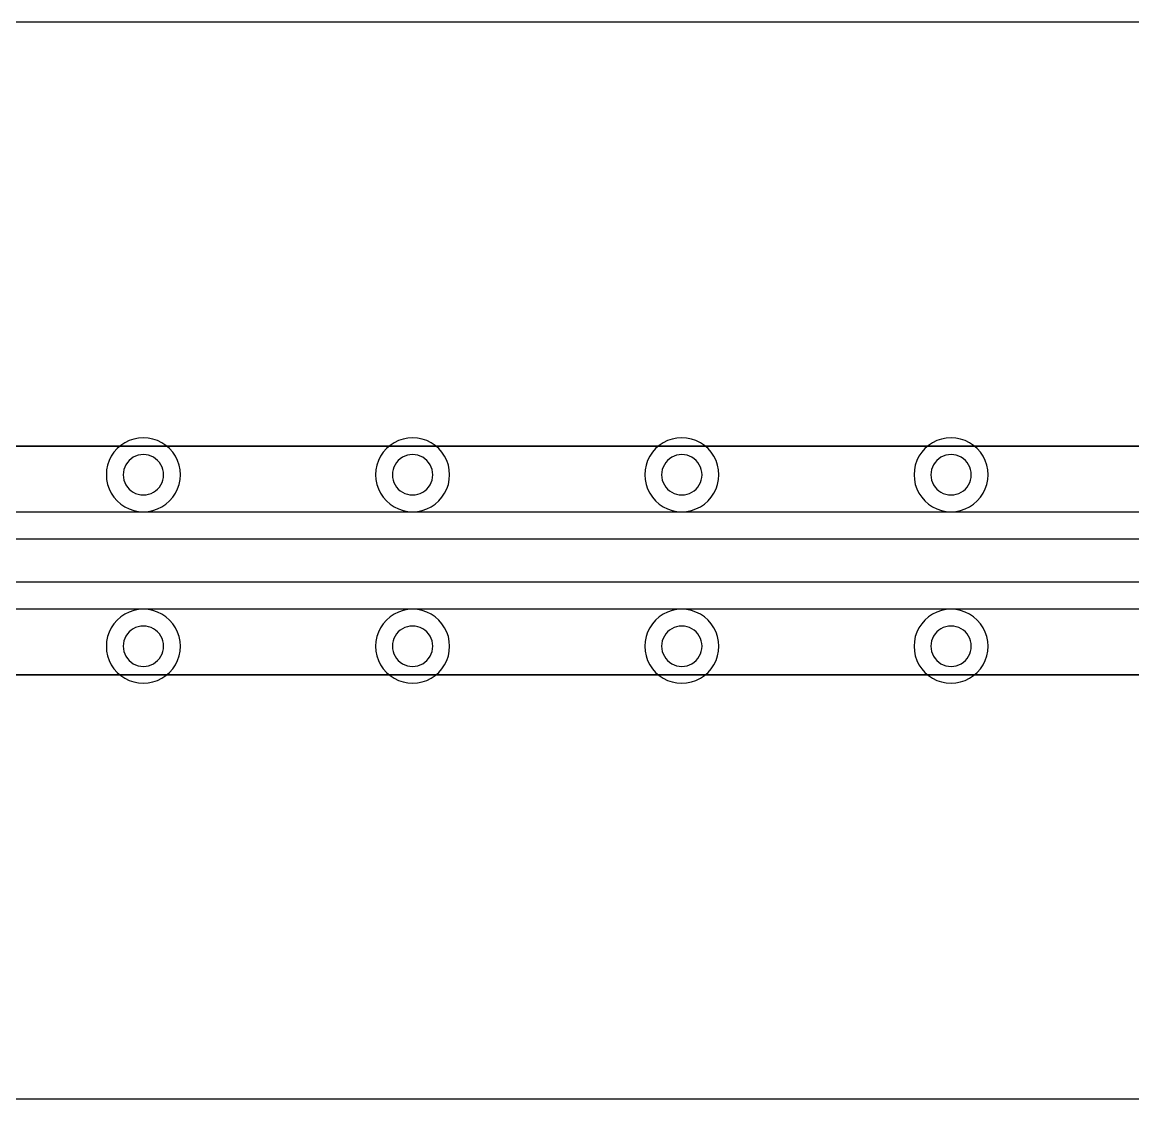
# Model space of a CAD drawing. Header units: millimetres. Extents: x -1.5 to 31.5, y -4 to 4.
# Drawn here: x 15 to 23.25, y -4 to 4 of the extents above; entities that cross this region are included whole.
import ezdxf

# ---------------------------------------------------------------- set-up
doc = ezdxf.new("R2010")
doc.units = ezdxf.units.MM

msp = doc.modelspace()

# ---------------------------------------------------------------- linework, layer by layer
at = {"layer": 'cond'}
for p, q in [((30, 4), (6.9, 4)), ((15.864105, 0.909597), (15.828825, 0.90258)), ((15.9, 0.91195), (15.864105, 0.909597)), ((15.935895, 0.909597), (15.9, 0.91195)), ((15.971175, 0.90258), (15.935895, 0.909597)), ((17.864105, 0.909597), (17.828825, 0.90258)), ((17.9, 0.91195), (17.864105, 0.909597)), ((17.935895, 0.909597), (17.9, 0.91195)), ((17.971175, 0.90258), (17.935895, 0.909597)), ((19.864105, 0.909597), (19.828825, 0.90258)), ((19.9, 0.91195), (19.864105, 0.909597)), ((19.935895, 0.909597), (19.9, 0.91195)), ((19.971175, 0.90258), (19.935895, 0.909597)), ((21.864105, 0.909597), (21.828825, 0.90258)), ((21.9, 0.91195), (21.864105, 0.909597)), ((21.935895, 0.909597), (21.9, 0.91195)), ((21.971175, 0.90258), (21.935895, 0.909597)), ((15.705546, 0.831404), (15.681828, 0.804359)), ((15.732591, 0.855122), (15.705546, 0.831404)), ((15.7625, 0.875107), (15.732591, 0.855122)), ((15.794762, 0.891017), (15.7625, 0.875107)), ((15.828825, 0.90258), (15.794762, 0.891017)), ((16.005238, 0.891017), (15.971175, 0.90258)), ((16.0375, 0.875107), (16.005238, 0.891017)), ((16.067409, 0.855122), (16.0375, 0.875107)), ((16.094454, 0.831404), (16.067409, 0.855122)), ((16.118172, 0.804359), (16.094454, 0.831404)), ((17.705546, 0.831404), (17.681828, 0.804359)), ((17.732591, 0.855122), (17.705546, 0.831404)), ((17.7625, 0.875107), (17.732591, 0.855122)), ((17.794762, 0.891017), (17.7625, 0.875107)), ((17.828825, 0.90258), (17.794762, 0.891017)), ((18.005238, 0.891017), (17.971175, 0.90258)), ((18.0375, 0.875107), (18.005238, 0.891017)), ((18.067409, 0.855122), (18.0375, 0.875107)), ((18.094454, 0.831404), (18.067409, 0.855122)), ((18.118172, 0.804359), (18.094454, 0.831404)), ((19.705546, 0.831404), (19.681828, 0.804359)), ((19.732591, 0.855122), (19.705546, 0.831404)), ((19.7625, 0.875107), (19.732591, 0.855122)), ((19.794762, 0.891017), (19.7625, 0.875107)), ((19.828825, 0.90258), (19.794762, 0.891017)), ((20.005238, 0.891017), (19.971175, 0.90258)), ((20.0375, 0.875107), (20.005238, 0.891017)), ((20.067409, 0.855122), (20.0375, 0.875107)), ((20.094454, 0.831404), (20.067409, 0.855122)), ((20.118172, 0.804359), (20.094454, 0.831404)), ((21.705546, 0.831404), (21.681828, 0.804359)), ((21.732591, 0.855122), (21.705546, 0.831404)), ((21.7625, 0.875107), (21.732591, 0.855122)), ((21.794762, 0.891017), (21.7625, 0.875107)), ((21.828825, 0.90258), (21.794762, 0.891017)), ((22.005238, 0.891017), (21.971175, 0.90258)), ((22.0375, 0.875107), (22.005238, 0.891017)), ((22.067409, 0.855122), (22.0375, 0.875107)), ((22.094454, 0.831404), (22.067409, 0.855122)), ((22.118172, 0.804359), (22.094454, 0.831404)), ((15.661843, 0.77445), (15.645933, 0.742188)), ((15.681828, 0.804359), (15.661843, 0.77445)), ((16.138157, 0.77445), (16.118172, 0.804359)), ((16.154067, 0.742188), (16.138157, 0.77445)), ((17.661843, 0.77445), (17.645933, 0.742188)), ((17.681828, 0.804359), (17.661843, 0.77445)), ((18.138157, 0.77445), (18.118172, 0.804359)), ((18.154067, 0.742188), (18.138157, 0.77445)), ((19.661843, 0.77445), (19.645933, 0.742188)), ((19.681828, 0.804359), (19.661843, 0.77445)), ((20.138157, 0.77445), (20.118172, 0.804359)), ((20.154067, 0.742188), (20.138157, 0.77445)), ((21.661843, 0.77445), (21.645933, 0.742188)), ((21.681828, 0.804359), (21.661843, 0.77445)), ((22.138157, 0.77445), (22.118172, 0.804359)), ((22.154067, 0.742188), (22.138157, 0.77445)), ((15.627353, 0.672845), (15.625, 0.63695)), ((15.63437, 0.708125), (15.627353, 0.672845)), ((15.645933, 0.742188), (15.63437, 0.708125)), ((16.16563, 0.708125), (16.154067, 0.742188)), ((16.172647, 0.672845), (16.16563, 0.708125)), ((16.175, 0.63695), (16.172647, 0.672845)), ((17.627353, 0.672845), (17.625, 0.63695)), ((17.63437, 0.708125), (17.627353, 0.672845)), ((17.645933, 0.742188), (17.63437, 0.708125)), ((18.16563, 0.708125), (18.154067, 0.742188)), ((18.172647, 0.672845), (18.16563, 0.708125)), ((18.175, 0.63695), (18.172647, 0.672845)), ((19.627353, 0.672845), (19.625, 0.63695)), ((19.63437, 0.708125), (19.627353, 0.672845)), ((19.645933, 0.742188), (19.63437, 0.708125)), ((20.16563, 0.708125), (20.154067, 0.742188)), ((20.172647, 0.672845), (20.16563, 0.708125)), ((20.175, 0.63695), (20.172647, 0.672845)), ((21.627353, 0.672845), (21.625, 0.63695)), ((21.63437, 0.708125), (21.627353, 0.672845)), ((21.645933, 0.742188), (21.63437, 0.708125)), ((22.16563, 0.708125), (22.154067, 0.742188)), ((22.172647, 0.672845), (22.16563, 0.708125)), ((22.175, 0.63695), (22.172647, 0.672845)), ((15.625, 0.63695), (15.627353, 0.601055)), ((15.627353, 0.601055), (15.63437, 0.565775)), ((16.16563, 0.565775), (16.172647, 0.601055)), ((16.172647, 0.601055), (16.175, 0.63695)), ((17.625, 0.63695), (17.627353, 0.601055)), ((17.627353, 0.601055), (17.63437, 0.565775)), ((18.16563, 0.565775), (18.172647, 0.601055)), ((18.172647, 0.601055), (18.175, 0.63695)), ((19.625, 0.63695), (19.627353, 0.601055)), ((19.627353, 0.601055), (19.63437, 0.565775)), ((20.16563, 0.565775), (20.172647, 0.601055)), ((20.172647, 0.601055), (20.175, 0.63695)), ((21.625, 0.63695), (21.627353, 0.601055)), ((21.627353, 0.601055), (21.63437, 0.565775)), ((22.16563, 0.565775), (22.172647, 0.601055)), ((22.172647, 0.601055), (22.175, 0.63695)), ((15.63437, 0.565775), (15.645933, 0.531712)), ((15.645933, 0.531712), (15.661843, 0.49945)), ((15.661843, 0.49945), (15.681828, 0.469541)), ((16.118172, 0.469541), (16.138157, 0.49945)), ((16.138157, 0.49945), (16.154067, 0.531712)), ((16.154067, 0.531712), (16.16563, 0.565775)), ((17.63437, 0.565775), (17.645933, 0.531712)), ((17.645933, 0.531712), (17.661843, 0.49945)), ((17.661843, 0.49945), (17.681828, 0.469541)), ((18.118172, 0.469541), (18.138157, 0.49945)), ((18.138157, 0.49945), (18.154067, 0.531712)), ((18.154067, 0.531712), (18.16563, 0.565775)), ((19.63437, 0.565775), (19.645933, 0.531712)), ((19.645933, 0.531712), (19.661843, 0.49945)), ((19.661843, 0.49945), (19.681828, 0.469541)), ((20.118172, 0.469541), (20.138157, 0.49945)), ((20.138157, 0.49945), (20.154067, 0.531712)), ((20.154067, 0.531712), (20.16563, 0.565775)), ((21.63437, 0.565775), (21.645933, 0.531712)), ((21.645933, 0.531712), (21.661843, 0.49945)), ((21.661843, 0.49945), (21.681828, 0.469541)), ((22.118172, 0.469541), (22.138157, 0.49945)), ((22.138157, 0.49945), (22.154067, 0.531712)), ((22.154067, 0.531712), (22.16563, 0.565775)), ((15.681828, 0.469541), (15.705546, 0.442496)), ((15.705546, 0.442496), (15.732591, 0.418778)), ((15.732591, 0.418778), (15.7625, 0.398793)), ((16.0375, 0.398793), (16.067409, 0.418778)), ((16.067409, 0.418778), (16.094454, 0.442496)), ((16.094454, 0.442496), (16.118172, 0.469541)), ((17.681828, 0.469541), (17.705546, 0.442496)), ((17.705546, 0.442496), (17.732591, 0.418778)), ((17.732591, 0.418778), (17.7625, 0.398793)), ((18.0375, 0.398793), (18.067409, 0.418778)), ((18.067409, 0.418778), (18.094454, 0.442496)), ((18.094454, 0.442496), (18.118172, 0.469541)), ((19.681828, 0.469541), (19.705546, 0.442496)), ((19.705546, 0.442496), (19.732591, 0.418778)), ((19.732591, 0.418778), (19.7625, 0.398793)), ((20.0375, 0.398793), (20.067409, 0.418778)), ((20.067409, 0.418778), (20.094454, 0.442496)), ((20.094454, 0.442496), (20.118172, 0.469541)), ((21.681828, 0.469541), (21.705546, 0.442496)), ((21.705546, 0.442496), (21.732591, 0.418778)), ((21.732591, 0.418778), (21.7625, 0.398793)), ((22.0375, 0.398793), (22.067409, 0.418778)), ((22.067409, 0.418778), (22.094454, 0.442496)), ((22.094454, 0.442496), (22.118172, 0.469541)), ((6.9, 0.36195), (30, 0.36195)), ((15.7625, 0.398793), (15.794762, 0.382883)), ((15.794762, 0.382883), (15.828825, 0.37132)), ((15.828825, 0.37132), (15.864105, 0.364303)), ((15.864105, 0.364303), (15.9, 0.36195)), ((15.9, 0.36195), (15.935895, 0.364303)), ((15.935895, 0.364303), (15.971175, 0.37132)), ((15.971175, 0.37132), (16.005238, 0.382883)), ((16.005238, 0.382883), (16.0375, 0.398793)), ((17.7625, 0.398793), (17.794762, 0.382883)), ((17.794762, 0.382883), (17.828825, 0.37132)), ((17.828825, 0.37132), (17.864105, 0.364303)), ((17.864105, 0.364303), (17.9, 0.36195)), ((17.9, 0.36195), (17.935895, 0.364303)), ((17.935895, 0.364303), (17.971175, 0.37132)), ((17.971175, 0.37132), (18.005238, 0.382883)), ((18.005238, 0.382883), (18.0375, 0.398793)), ((19.7625, 0.398793), (19.794762, 0.382883)), ((19.794762, 0.382883), (19.828825, 0.37132)), ((19.828825, 0.37132), (19.864105, 0.364303)), ((19.864105, 0.364303), (19.9, 0.36195)), ((19.9, 0.36195), (19.935895, 0.364303)), ((19.935895, 0.364303), (19.971175, 0.37132)), ((19.971175, 0.37132), (20.005238, 0.382883)), ((20.005238, 0.382883), (20.0375, 0.398793)), ((21.7625, 0.398793), (21.794762, 0.382883)), ((21.794762, 0.382883), (21.828825, 0.37132)), ((21.828825, 0.37132), (21.864105, 0.364303)), ((21.864105, 0.364303), (21.9, 0.36195)), ((21.9, 0.36195), (21.935895, 0.364303)), ((21.935895, 0.364303), (21.971175, 0.37132)), ((21.971175, 0.37132), (22.005238, 0.382883)), ((22.005238, 0.382883), (22.0375, 0.398793)), ((29.5, 0.15875), (6.9, 0.15875)), ((6.9, -0.15875), (29.5, -0.15875)), ((30, -0.36195), (6.9, -0.36195)), ((15.7625, -0.398793), (15.732591, -0.418778)), ((15.794762, -0.382883), (15.7625, -0.398793)), ((15.828825, -0.37132), (15.794762, -0.382883)), ((15.864105, -0.364303), (15.828825, -0.37132)), ((15.9, -0.36195), (15.864105, -0.364303)), ((15.935895, -0.364303), (15.9, -0.36195)), ((15.971175, -0.37132), (15.935895, -0.364303)), ((16.005238, -0.382883), (15.971175, -0.37132)), ((16.0375, -0.398793), (16.005238, -0.382883)), ((16.067409, -0.418778), (16.0375, -0.398793)), ((17.7625, -0.398793), (17.732591, -0.418778)), ((17.794762, -0.382883), (17.7625, -0.398793)), ((17.828825, -0.37132), (17.794762, -0.382883)), ((17.864105, -0.364303), (17.828825, -0.37132)), ((17.9, -0.36195), (17.864105, -0.364303)), ((17.935895, -0.364303), (17.9, -0.36195)), ((17.971175, -0.37132), (17.935895, -0.364303)), ((18.005238, -0.382883), (17.971175, -0.37132)), ((18.0375, -0.398793), (18.005238, -0.382883)), ((18.067409, -0.418778), (18.0375, -0.398793)), ((19.7625, -0.398793), (19.732591, -0.418778)), ((19.794762, -0.382883), (19.7625, -0.398793)), ((19.828825, -0.37132), (19.794762, -0.382883)), ((19.864105, -0.364303), (19.828825, -0.37132)), ((19.9, -0.36195), (19.864105, -0.364303)), ((19.935895, -0.364303), (19.9, -0.36195)), ((19.971175, -0.37132), (19.935895, -0.364303)), ((20.005238, -0.382883), (19.971175, -0.37132)), ((20.0375, -0.398793), (20.005238, -0.382883)), ((20.067409, -0.418778), (20.0375, -0.398793)), ((21.7625, -0.398793), (21.732591, -0.418778)), ((21.794762, -0.382883), (21.7625, -0.398793)), ((21.828825, -0.37132), (21.794762, -0.382883)), ((21.864105, -0.364303), (21.828825, -0.37132)), ((21.9, -0.36195), (21.864105, -0.364303)), ((21.935895, -0.364303), (21.9, -0.36195)), ((21.971175, -0.37132), (21.935895, -0.364303)), ((22.005238, -0.382883), (21.971175, -0.37132)), ((22.0375, -0.398793), (22.005238, -0.382883)), ((22.067409, -0.418778), (22.0375, -0.398793)), ((15.681828, -0.469541), (15.661843, -0.49945)), ((15.705546, -0.442496), (15.681828, -0.469541)), ((15.732591, -0.418778), (15.705546, -0.442496)), ((16.094454, -0.442496), (16.067409, -0.418778)), ((16.118172, -0.469541), (16.094454, -0.442496)), ((16.138157, -0.49945), (16.118172, -0.469541)), ((17.681828, -0.469541), (17.661843, -0.49945)), ((17.705546, -0.442496), (17.681828, -0.469541)), ((17.732591, -0.418778), (17.705546, -0.442496)), ((18.094454, -0.442496), (18.067409, -0.418778)), ((18.118172, -0.469541), (18.094454, -0.442496)), ((18.138157, -0.49945), (18.118172, -0.469541)), ((19.681828, -0.469541), (19.661843, -0.49945)), ((19.705546, -0.442496), (19.681828, -0.469541)), ((19.732591, -0.418778), (19.705546, -0.442496)), ((20.094454, -0.442496), (20.067409, -0.418778)), ((20.118172, -0.469541), (20.094454, -0.442496)), ((20.138157, -0.49945), (20.118172, -0.469541)), ((21.681828, -0.469541), (21.661843, -0.49945)), ((21.705546, -0.442496), (21.681828, -0.469541)), ((21.732591, -0.418778), (21.705546, -0.442496)), ((22.094454, -0.442496), (22.067409, -0.418778)), ((22.118172, -0.469541), (22.094454, -0.442496)), ((22.138157, -0.49945), (22.118172, -0.469541)), ((15.63437, -0.565775), (15.627353, -0.601055)), ((15.645933, -0.531712), (15.63437, -0.565775)), ((15.661843, -0.49945), (15.645933, -0.531712)), ((16.154067, -0.531712), (16.138157, -0.49945)), ((16.16563, -0.565775), (16.154067, -0.531712)), ((16.172647, -0.601055), (16.16563, -0.565775)), ((17.63437, -0.565775), (17.627353, -0.601055)), ((17.645933, -0.531712), (17.63437, -0.565775)), ((17.661843, -0.49945), (17.645933, -0.531712)), ((18.154067, -0.531712), (18.138157, -0.49945)), ((18.16563, -0.565775), (18.154067, -0.531712)), ((18.172647, -0.601055), (18.16563, -0.565775)), ((19.63437, -0.565775), (19.627353, -0.601055)), ((19.645933, -0.531712), (19.63437, -0.565775)), ((19.661843, -0.49945), (19.645933, -0.531712)), ((20.154067, -0.531712), (20.138157, -0.49945)), ((20.16563, -0.565775), (20.154067, -0.531712)), ((20.172647, -0.601055), (20.16563, -0.565775)), ((21.63437, -0.565775), (21.627353, -0.601055)), ((21.645933, -0.531712), (21.63437, -0.565775)), ((21.661843, -0.49945), (21.645933, -0.531712)), ((22.154067, -0.531712), (22.138157, -0.49945)), ((22.16563, -0.565775), (22.154067, -0.531712)), ((22.172647, -0.601055), (22.16563, -0.565775)), ((15.627353, -0.601055), (15.625, -0.63695)), ((15.625, -0.63695), (15.627353, -0.672845)), ((16.175, -0.63695), (16.172647, -0.601055)), ((16.172647, -0.672845), (16.175, -0.63695)), ((17.627353, -0.601055), (17.625, -0.63695)), ((17.625, -0.63695), (17.627353, -0.672845)), ((18.175, -0.63695), (18.172647, -0.601055)), ((18.172647, -0.672845), (18.175, -0.63695)), ((19.627353, -0.601055), (19.625, -0.63695)), ((19.625, -0.63695), (19.627353, -0.672845)), ((20.175, -0.63695), (20.172647, -0.601055)), ((20.172647, -0.672845), (20.175, -0.63695)), ((21.627353, -0.601055), (21.625, -0.63695)), ((21.625, -0.63695), (21.627353, -0.672845)), ((22.175, -0.63695), (22.172647, -0.601055)), ((22.172647, -0.672845), (22.175, -0.63695)), ((15.627353, -0.672845), (15.63437, -0.708125)), ((15.63437, -0.708125), (15.645933, -0.742188)), ((15.645933, -0.742188), (15.661843, -0.77445)), ((16.138157, -0.77445), (16.154067, -0.742188)), ((16.154067, -0.742188), (16.16563, -0.708125)), ((16.16563, -0.708125), (16.172647, -0.672845)), ((17.627353, -0.672845), (17.63437, -0.708125)), ((17.63437, -0.708125), (17.645933, -0.742188)), ((17.645933, -0.742188), (17.661843, -0.77445)), ((18.138157, -0.77445), (18.154067, -0.742188)), ((18.154067, -0.742188), (18.16563, -0.708125)), ((18.16563, -0.708125), (18.172647, -0.672845)), ((19.627353, -0.672845), (19.63437, -0.708125)), ((19.63437, -0.708125), (19.645933, -0.742188)), ((19.645933, -0.742188), (19.661843, -0.77445)), ((20.138157, -0.77445), (20.154067, -0.742188)), ((20.154067, -0.742188), (20.16563, -0.708125)), ((20.16563, -0.708125), (20.172647, -0.672845)), ((21.627353, -0.672845), (21.63437, -0.708125)), ((21.63437, -0.708125), (21.645933, -0.742188)), ((21.645933, -0.742188), (21.661843, -0.77445)), ((22.138157, -0.77445), (22.154067, -0.742188)), ((22.154067, -0.742188), (22.16563, -0.708125)), ((22.16563, -0.708125), (22.172647, -0.672845)), ((15.661843, -0.77445), (15.681828, -0.804359)), ((15.681828, -0.804359), (15.705546, -0.831404)), ((16.094454, -0.831404), (16.118172, -0.804359)), ((16.118172, -0.804359), (16.138157, -0.77445)), ((17.661843, -0.77445), (17.681828, -0.804359)), ((17.681828, -0.804359), (17.705546, -0.831404)), ((18.094454, -0.831404), (18.118172, -0.804359)), ((18.118172, -0.804359), (18.138157, -0.77445)), ((19.661843, -0.77445), (19.681828, -0.804359)), ((19.681828, -0.804359), (19.705546, -0.831404)), ((20.094454, -0.831404), (20.118172, -0.804359)), ((20.118172, -0.804359), (20.138157, -0.77445)), ((21.661843, -0.77445), (21.681828, -0.804359)), ((21.681828, -0.804359), (21.705546, -0.831404)), ((22.094454, -0.831404), (22.118172, -0.804359)), ((22.118172, -0.804359), (22.138157, -0.77445)), ((15.705546, -0.831404), (15.732591, -0.855122)), ((15.732591, -0.855122), (15.7625, -0.875107)), ((15.7625, -0.875107), (15.794762, -0.891017)), ((15.794762, -0.891017), (15.828825, -0.90258)), ((15.828825, -0.90258), (15.864105, -0.909597)), ((15.935895, -0.909597), (15.971175, -0.90258)), ((15.971175, -0.90258), (16.005238, -0.891017)), ((16.005238, -0.891017), (16.0375, -0.875107)), ((16.0375, -0.875107), (16.067409, -0.855122)), ((16.067409, -0.855122), (16.094454, -0.831404)), ((17.705546, -0.831404), (17.732591, -0.855122)), ((17.732591, -0.855122), (17.7625, -0.875107)), ((17.7625, -0.875107), (17.794762, -0.891017)), ((17.794762, -0.891017), (17.828825, -0.90258)), ((17.828825, -0.90258), (17.864105, -0.909597)), ((17.935895, -0.909597), (17.971175, -0.90258)), ((17.971175, -0.90258), (18.005238, -0.891017)), ((18.005238, -0.891017), (18.0375, -0.875107)), ((18.0375, -0.875107), (18.067409, -0.855122)), ((18.067409, -0.855122), (18.094454, -0.831404)), ((19.705546, -0.831404), (19.732591, -0.855122)), ((19.732591, -0.855122), (19.7625, -0.875107)), ((19.7625, -0.875107), (19.794762, -0.891017)), ((19.794762, -0.891017), (19.828825, -0.90258)), ((19.828825, -0.90258), (19.864105, -0.909597)), ((19.935895, -0.909597), (19.971175, -0.90258)), ((19.971175, -0.90258), (20.005238, -0.891017)), ((20.005238, -0.891017), (20.0375, -0.875107)), ((20.0375, -0.875107), (20.067409, -0.855122)), ((20.067409, -0.855122), (20.094454, -0.831404)), ((21.705546, -0.831404), (21.732591, -0.855122)), ((21.732591, -0.855122), (21.7625, -0.875107)), ((21.7625, -0.875107), (21.794762, -0.891017)), ((21.794762, -0.891017), (21.828825, -0.90258)), ((21.828825, -0.90258), (21.864105, -0.909597)), ((21.935895, -0.909597), (21.971175, -0.90258)), ((21.971175, -0.90258), (22.005238, -0.891017)), ((22.005238, -0.891017), (22.0375, -0.875107)), ((22.0375, -0.875107), (22.067409, -0.855122)), ((22.067409, -0.855122), (22.094454, -0.831404)), ((15.864105, -0.909597), (15.9, -0.91195)), ((15.9, -0.91195), (15.935895, -0.909597)), ((17.864105, -0.909597), (17.9, -0.91195)), ((17.9, -0.91195), (17.935895, -0.909597)), ((19.864105, -0.909597), (19.9, -0.91195)), ((19.9, -0.91195), (19.935895, -0.909597)), ((21.864105, -0.909597), (21.9, -0.91195)), ((21.9, -0.91195), (21.935895, -0.909597)), ((6.9, -4), (30, -4))]:
    msp.add_line(p, q, dxfattribs=at)
at = {"layer": 'EM_BOUNDARY'}
for p, q in [((31.5, 4), (-1.5, 4)), ((-1.5, -4), (31.5, -4))]:
    msp.add_line(p, q, dxfattribs=at)
at = {"layer": 'pcvia1'}
for p, q in [((15.793934, 0.743016), (15.780997, 0.728264)), ((15.808686, 0.755953), (15.793934, 0.743016)), ((15.825, 0.766854), (15.808686, 0.755953)), ((15.842597, 0.775532), (15.825, 0.766854)), ((15.861177, 0.781839), (15.842597, 0.775532)), ((15.880421, 0.785667), (15.861177, 0.781839)), ((15.9, 0.78695), (15.880421, 0.785667)), ((15.919579, 0.785667), (15.9, 0.78695)), ((15.938823, 0.781839), (15.919579, 0.785667)), ((15.957403, 0.775532), (15.938823, 0.781839)), ((15.975, 0.766854), (15.957403, 0.775532)), ((15.991314, 0.755953), (15.975, 0.766854)), ((16.006066, 0.743016), (15.991314, 0.755953)), ((16.019003, 0.728264), (16.006066, 0.743016)), ((17.793934, 0.743016), (17.780997, 0.728264)), ((17.808686, 0.755953), (17.793934, 0.743016)), ((17.825, 0.766854), (17.808686, 0.755953)), ((17.842597, 0.775532), (17.825, 0.766854)), ((17.861177, 0.781839), (17.842597, 0.775532)), ((17.880421, 0.785667), (17.861177, 0.781839)), ((17.9, 0.78695), (17.880421, 0.785667)), ((17.919579, 0.785667), (17.9, 0.78695)), ((17.938823, 0.781839), (17.919579, 0.785667)), ((17.957403, 0.775532), (17.938823, 0.781839)), ((17.975, 0.766854), (17.957403, 0.775532)), ((17.991314, 0.755953), (17.975, 0.766854)), ((18.006066, 0.743016), (17.991314, 0.755953)), ((18.019003, 0.728264), (18.006066, 0.743016)), ((19.793934, 0.743016), (19.780997, 0.728264)), ((19.808686, 0.755953), (19.793934, 0.743016)), ((19.825, 0.766854), (19.808686, 0.755953)), ((19.842597, 0.775532), (19.825, 0.766854)), ((19.861177, 0.781839), (19.842597, 0.775532)), ((19.880421, 0.785667), (19.861177, 0.781839)), ((19.9, 0.78695), (19.880421, 0.785667)), ((19.919579, 0.785667), (19.9, 0.78695)), ((19.938823, 0.781839), (19.919579, 0.785667)), ((19.957403, 0.775532), (19.938823, 0.781839)), ((19.975, 0.766854), (19.957403, 0.775532)), ((19.991314, 0.755953), (19.975, 0.766854)), ((20.006066, 0.743016), (19.991314, 0.755953)), ((20.019003, 0.728264), (20.006066, 0.743016)), ((21.793934, 0.743016), (21.780997, 0.728264)), ((21.808686, 0.755953), (21.793934, 0.743016)), ((21.825, 0.766854), (21.808686, 0.755953)), ((21.842597, 0.775532), (21.825, 0.766854)), ((21.861177, 0.781839), (21.842597, 0.775532)), ((21.880421, 0.785667), (21.861177, 0.781839)), ((21.9, 0.78695), (21.880421, 0.785667)), ((21.919579, 0.785667), (21.9, 0.78695)), ((21.938823, 0.781839), (21.919579, 0.785667)), ((21.957403, 0.775532), (21.938823, 0.781839)), ((21.975, 0.766854), (21.957403, 0.775532)), ((21.991314, 0.755953), (21.975, 0.766854)), ((22.006066, 0.743016), (21.991314, 0.755953)), ((22.019003, 0.728264), (22.006066, 0.743016)), ((15.755111, 0.675773), (15.751283, 0.656529)), ((15.761418, 0.694353), (15.755111, 0.675773)), ((15.770096, 0.71195), (15.761418, 0.694353)), ((15.780997, 0.728264), (15.770096, 0.71195)), ((16.029904, 0.71195), (16.019003, 0.728264)), ((16.038582, 0.694353), (16.029904, 0.71195)), ((16.044889, 0.675773), (16.038582, 0.694353)), ((16.048717, 0.656529), (16.044889, 0.675773)), ((17.755111, 0.675773), (17.751283, 0.656529)), ((17.761418, 0.694353), (17.755111, 0.675773)), ((17.770096, 0.71195), (17.761418, 0.694353)), ((17.780997, 0.728264), (17.770096, 0.71195)), ((18.029904, 0.71195), (18.019003, 0.728264)), ((18.038582, 0.694353), (18.029904, 0.71195)), ((18.044889, 0.675773), (18.038582, 0.694353)), ((18.048717, 0.656529), (18.044889, 0.675773)), ((19.755111, 0.675773), (19.751283, 0.656529)), ((19.761418, 0.694353), (19.755111, 0.675773)), ((19.770096, 0.71195), (19.761418, 0.694353)), ((19.780997, 0.728264), (19.770096, 0.71195)), ((20.029904, 0.71195), (20.019003, 0.728264)), ((20.038582, 0.694353), (20.029904, 0.71195)), ((20.044889, 0.675773), (20.038582, 0.694353)), ((20.048717, 0.656529), (20.044889, 0.675773)), ((21.755111, 0.675773), (21.751283, 0.656529)), ((21.761418, 0.694353), (21.755111, 0.675773)), ((21.770096, 0.71195), (21.761418, 0.694353)), ((21.780997, 0.728264), (21.770096, 0.71195)), ((22.029904, 0.71195), (22.019003, 0.728264)), ((22.038582, 0.694353), (22.029904, 0.71195)), ((22.044889, 0.675773), (22.038582, 0.694353)), ((22.048717, 0.656529), (22.044889, 0.675773)), ((15.751283, 0.656529), (15.75, 0.63695)), ((15.75, 0.63695), (15.751283, 0.617371)), ((15.751283, 0.617371), (15.755111, 0.598127)), ((15.755111, 0.598127), (15.761418, 0.579547)), ((15.761418, 0.579547), (15.770096, 0.56195)), ((16.029904, 0.56195), (16.038582, 0.579547)), ((16.038582, 0.579547), (16.044889, 0.598127)), ((16.044889, 0.598127), (16.048717, 0.617371)), ((16.05, 0.63695), (16.048717, 0.656529)), ((16.048717, 0.617371), (16.05, 0.63695)), ((17.751283, 0.656529), (17.75, 0.63695)), ((17.75, 0.63695), (17.751283, 0.617371)), ((17.751283, 0.617371), (17.755111, 0.598127)), ((17.755111, 0.598127), (17.761418, 0.579547)), ((17.761418, 0.579547), (17.770096, 0.56195)), ((18.029904, 0.56195), (18.038582, 0.579547)), ((18.038582, 0.579547), (18.044889, 0.598127)), ((18.044889, 0.598127), (18.048717, 0.617371)), ((18.05, 0.63695), (18.048717, 0.656529)), ((18.048717, 0.617371), (18.05, 0.63695)), ((19.751283, 0.656529), (19.75, 0.63695)), ((19.75, 0.63695), (19.751283, 0.617371)), ((19.751283, 0.617371), (19.755111, 0.598127)), ((19.755111, 0.598127), (19.761418, 0.579547)), ((19.761418, 0.579547), (19.770096, 0.56195)), ((20.029904, 0.56195), (20.038582, 0.579547)), ((20.038582, 0.579547), (20.044889, 0.598127)), ((20.044889, 0.598127), (20.048717, 0.617371)), ((20.05, 0.63695), (20.048717, 0.656529)), ((20.048717, 0.617371), (20.05, 0.63695)), ((21.751283, 0.656529), (21.75, 0.63695)), ((21.75, 0.63695), (21.751283, 0.617371)), ((21.751283, 0.617371), (21.755111, 0.598127)), ((21.755111, 0.598127), (21.761418, 0.579547)), ((21.761418, 0.579547), (21.770096, 0.56195)), ((22.029904, 0.56195), (22.038582, 0.579547)), ((22.038582, 0.579547), (22.044889, 0.598127)), ((22.044889, 0.598127), (22.048717, 0.617371)), ((22.05, 0.63695), (22.048717, 0.656529)), ((22.048717, 0.617371), (22.05, 0.63695)), ((15.770096, 0.56195), (15.780997, 0.545636)), ((15.780997, 0.545636), (15.793934, 0.530884)), ((15.793934, 0.530884), (15.808686, 0.517947)), ((15.808686, 0.517947), (15.825, 0.507046)), ((15.825, 0.507046), (15.842597, 0.498368)), ((15.842597, 0.498368), (15.861177, 0.492061)), ((15.938823, 0.492061), (15.957403, 0.498368)), ((15.957403, 0.498368), (15.975, 0.507046)), ((15.975, 0.507046), (15.991314, 0.517947)), ((15.991314, 0.517947), (16.006066, 0.530884)), ((16.006066, 0.530884), (16.019003, 0.545636)), ((16.019003, 0.545636), (16.029904, 0.56195)), ((17.770096, 0.56195), (17.780997, 0.545636)), ((17.780997, 0.545636), (17.793934, 0.530884)), ((17.793934, 0.530884), (17.808686, 0.517947)), ((17.808686, 0.517947), (17.825, 0.507046)), ((17.825, 0.507046), (17.842597, 0.498368)), ((17.842597, 0.498368), (17.861177, 0.492061)), ((17.938823, 0.492061), (17.957403, 0.498368)), ((17.957403, 0.498368), (17.975, 0.507046)), ((17.975, 0.507046), (17.991314, 0.517947)), ((17.991314, 0.517947), (18.006066, 0.530884)), ((18.006066, 0.530884), (18.019003, 0.545636)), ((18.019003, 0.545636), (18.029904, 0.56195)), ((19.770096, 0.56195), (19.780997, 0.545636)), ((19.780997, 0.545636), (19.793934, 0.530884)), ((19.793934, 0.530884), (19.808686, 0.517947)), ((19.808686, 0.517947), (19.825, 0.507046)), ((19.825, 0.507046), (19.842597, 0.498368)), ((19.842597, 0.498368), (19.861177, 0.492061)), ((19.938823, 0.492061), (19.957403, 0.498368)), ((19.957403, 0.498368), (19.975, 0.507046)), ((19.975, 0.507046), (19.991314, 0.517947)), ((19.991314, 0.517947), (20.006066, 0.530884)), ((20.006066, 0.530884), (20.019003, 0.545636)), ((20.019003, 0.545636), (20.029904, 0.56195)), ((21.770096, 0.56195), (21.780997, 0.545636)), ((21.780997, 0.545636), (21.793934, 0.530884)), ((21.793934, 0.530884), (21.808686, 0.517947)), ((21.808686, 0.517947), (21.825, 0.507046)), ((21.825, 0.507046), (21.842597, 0.498368)), ((21.842597, 0.498368), (21.861177, 0.492061)), ((21.938823, 0.492061), (21.957403, 0.498368)), ((21.957403, 0.498368), (21.975, 0.507046)), ((21.975, 0.507046), (21.991314, 0.517947)), ((21.991314, 0.517947), (22.006066, 0.530884)), ((22.006066, 0.530884), (22.019003, 0.545636)), ((22.019003, 0.545636), (22.029904, 0.56195)), ((15.861177, 0.492061), (15.880421, 0.488233)), ((15.880421, 0.488233), (15.9, 0.48695)), ((15.9, 0.48695), (15.919579, 0.488233)), ((15.919579, 0.488233), (15.938823, 0.492061)), ((17.861177, 0.492061), (17.880421, 0.488233)), ((17.880421, 0.488233), (17.9, 0.48695)), ((17.9, 0.48695), (17.919579, 0.488233)), ((17.919579, 0.488233), (17.938823, 0.492061)), ((19.861177, 0.492061), (19.880421, 0.488233)), ((19.880421, 0.488233), (19.9, 0.48695)), ((19.9, 0.48695), (19.919579, 0.488233)), ((19.919579, 0.488233), (19.938823, 0.492061)), ((21.861177, 0.492061), (21.880421, 0.488233)), ((21.880421, 0.488233), (21.9, 0.48695)), ((21.9, 0.48695), (21.919579, 0.488233)), ((21.919579, 0.488233), (21.938823, 0.492061)), ((15.861177, -0.492061), (15.842597, -0.498368)), ((15.880421, -0.488233), (15.861177, -0.492061)), ((15.9, -0.48695), (15.880421, -0.488233)), ((15.919579, -0.488233), (15.9, -0.48695)), ((15.938823, -0.492061), (15.919579, -0.488233)), ((15.957403, -0.498368), (15.938823, -0.492061)), ((17.861177, -0.492061), (17.842597, -0.498368)), ((17.880421, -0.488233), (17.861177, -0.492061)), ((17.9, -0.48695), (17.880421, -0.488233)), ((17.919579, -0.488233), (17.9, -0.48695)), ((17.938823, -0.492061), (17.919579, -0.488233)), ((17.957403, -0.498368), (17.938823, -0.492061)), ((19.861177, -0.492061), (19.842597, -0.498368)), ((19.880421, -0.488233), (19.861177, -0.492061)), ((19.9, -0.48695), (19.880421, -0.488233)), ((19.919579, -0.488233), (19.9, -0.48695)), ((19.938823, -0.492061), (19.919579, -0.488233)), ((19.957403, -0.498368), (19.938823, -0.492061)), ((21.861177, -0.492061), (21.842597, -0.498368)), ((21.880421, -0.488233), (21.861177, -0.492061)), ((21.9, -0.48695), (21.880421, -0.488233)), ((21.919579, -0.488233), (21.9, -0.48695)), ((21.938823, -0.492061), (21.919579, -0.488233)), ((21.957403, -0.498368), (21.938823, -0.492061)), ((15.770096, -0.56195), (15.761418, -0.579547)), ((15.780997, -0.545636), (15.770096, -0.56195)), ((15.793934, -0.530884), (15.780997, -0.545636)), ((15.808686, -0.517947), (15.793934, -0.530884)), ((15.825, -0.507046), (15.808686, -0.517947)), ((15.842597, -0.498368), (15.825, -0.507046)), ((15.975, -0.507046), (15.957403, -0.498368)), ((15.991314, -0.517947), (15.975, -0.507046)), ((16.006066, -0.530884), (15.991314, -0.517947)), ((16.019003, -0.545636), (16.006066, -0.530884)), ((16.029904, -0.56195), (16.019003, -0.545636)), ((16.038582, -0.579547), (16.029904, -0.56195)), ((17.770096, -0.56195), (17.761418, -0.579547)), ((17.780997, -0.545636), (17.770096, -0.56195)), ((17.793934, -0.530884), (17.780997, -0.545636)), ((17.808686, -0.517947), (17.793934, -0.530884)), ((17.825, -0.507046), (17.808686, -0.517947)), ((17.842597, -0.498368), (17.825, -0.507046)), ((17.975, -0.507046), (17.957403, -0.498368)), ((17.991314, -0.517947), (17.975, -0.507046)), ((18.006066, -0.530884), (17.991314, -0.517947)), ((18.019003, -0.545636), (18.006066, -0.530884)), ((18.029904, -0.56195), (18.019003, -0.545636)), ((18.038582, -0.579547), (18.029904, -0.56195)), ((19.770096, -0.56195), (19.761418, -0.579547)), ((19.780997, -0.545636), (19.770096, -0.56195)), ((19.793934, -0.530884), (19.780997, -0.545636)), ((19.808686, -0.517947), (19.793934, -0.530884)), ((19.825, -0.507046), (19.808686, -0.517947)), ((19.842597, -0.498368), (19.825, -0.507046)), ((19.975, -0.507046), (19.957403, -0.498368)), ((19.991314, -0.517947), (19.975, -0.507046)), ((20.006066, -0.530884), (19.991314, -0.517947)), ((20.019003, -0.545636), (20.006066, -0.530884)), ((20.029904, -0.56195), (20.019003, -0.545636)), ((20.038582, -0.579547), (20.029904, -0.56195)), ((21.770096, -0.56195), (21.761418, -0.579547)), ((21.780997, -0.545636), (21.770096, -0.56195)), ((21.793934, -0.530884), (21.780997, -0.545636)), ((21.808686, -0.517947), (21.793934, -0.530884)), ((21.825, -0.507046), (21.808686, -0.517947)), ((21.842597, -0.498368), (21.825, -0.507046)), ((21.975, -0.507046), (21.957403, -0.498368)), ((21.991314, -0.517947), (21.975, -0.507046)), ((22.006066, -0.530884), (21.991314, -0.517947)), ((22.019003, -0.545636), (22.006066, -0.530884)), ((22.029904, -0.56195), (22.019003, -0.545636)), ((22.038582, -0.579547), (22.029904, -0.56195)), ((15.751283, -0.617371), (15.75, -0.63695)), ((15.75, -0.63695), (15.751283, -0.656529)), ((15.755111, -0.598127), (15.751283, -0.617371)), ((15.751283, -0.656529), (15.755111, -0.675773)), ((15.761418, -0.579547), (15.755111, -0.598127)), ((16.044889, -0.598127), (16.038582, -0.579547)), ((16.048717, -0.617371), (16.044889, -0.598127)), ((16.044889, -0.675773), (16.048717, -0.656529)), ((16.05, -0.63695), (16.048717, -0.617371)), ((16.048717, -0.656529), (16.05, -0.63695)), ((17.751283, -0.617371), (17.75, -0.63695)), ((17.75, -0.63695), (17.751283, -0.656529)), ((17.755111, -0.598127), (17.751283, -0.617371)), ((17.751283, -0.656529), (17.755111, -0.675773)), ((17.761418, -0.579547), (17.755111, -0.598127)), ((18.044889, -0.598127), (18.038582, -0.579547)), ((18.048717, -0.617371), (18.044889, -0.598127)), ((18.044889, -0.675773), (18.048717, -0.656529)), ((18.05, -0.63695), (18.048717, -0.617371)), ((18.048717, -0.656529), (18.05, -0.63695)), ((19.751283, -0.617371), (19.75, -0.63695)), ((19.75, -0.63695), (19.751283, -0.656529)), ((19.755111, -0.598127), (19.751283, -0.617371)), ((19.751283, -0.656529), (19.755111, -0.675773)), ((19.761418, -0.579547), (19.755111, -0.598127)), ((20.044889, -0.598127), (20.038582, -0.579547)), ((20.048717, -0.617371), (20.044889, -0.598127)), ((20.044889, -0.675773), (20.048717, -0.656529)), ((20.05, -0.63695), (20.048717, -0.617371)), ((20.048717, -0.656529), (20.05, -0.63695)), ((21.751283, -0.617371), (21.75, -0.63695)), ((21.75, -0.63695), (21.751283, -0.656529)), ((21.755111, -0.598127), (21.751283, -0.617371)), ((21.751283, -0.656529), (21.755111, -0.675773)), ((21.761418, -0.579547), (21.755111, -0.598127)), ((22.044889, -0.598127), (22.038582, -0.579547)), ((22.048717, -0.617371), (22.044889, -0.598127)), ((22.044889, -0.675773), (22.048717, -0.656529)), ((22.05, -0.63695), (22.048717, -0.617371)), ((22.048717, -0.656529), (22.05, -0.63695)), ((15.755111, -0.675773), (15.761418, -0.694353)), ((15.761418, -0.694353), (15.770096, -0.71195)), ((15.770096, -0.71195), (15.780997, -0.728264)), ((15.780997, -0.728264), (15.793934, -0.743016)), ((16.006066, -0.743016), (16.019003, -0.728264)), ((16.019003, -0.728264), (16.029904, -0.71195)), ((16.029904, -0.71195), (16.038582, -0.694353)), ((16.038582, -0.694353), (16.044889, -0.675773)), ((17.755111, -0.675773), (17.761418, -0.694353)), ((17.761418, -0.694353), (17.770096, -0.71195)), ((17.770096, -0.71195), (17.780997, -0.728264)), ((17.780997, -0.728264), (17.793934, -0.743016)), ((18.006066, -0.743016), (18.019003, -0.728264)), ((18.019003, -0.728264), (18.029904, -0.71195)), ((18.029904, -0.71195), (18.038582, -0.694353)), ((18.038582, -0.694353), (18.044889, -0.675773)), ((19.755111, -0.675773), (19.761418, -0.694353)), ((19.761418, -0.694353), (19.770096, -0.71195)), ((19.770096, -0.71195), (19.780997, -0.728264)), ((19.780997, -0.728264), (19.793934, -0.743016)), ((20.006066, -0.743016), (20.019003, -0.728264)), ((20.019003, -0.728264), (20.029904, -0.71195)), ((20.029904, -0.71195), (20.038582, -0.694353)), ((20.038582, -0.694353), (20.044889, -0.675773)), ((21.755111, -0.675773), (21.761418, -0.694353)), ((21.761418, -0.694353), (21.770096, -0.71195)), ((21.770096, -0.71195), (21.780997, -0.728264)), ((21.780997, -0.728264), (21.793934, -0.743016)), ((22.006066, -0.743016), (22.019003, -0.728264)), ((22.019003, -0.728264), (22.029904, -0.71195)), ((22.029904, -0.71195), (22.038582, -0.694353)), ((22.038582, -0.694353), (22.044889, -0.675773)), ((15.793934, -0.743016), (15.808686, -0.755953)), ((15.808686, -0.755953), (15.825, -0.766854)), ((15.825, -0.766854), (15.842597, -0.775532)), ((15.842597, -0.775532), (15.861177, -0.781839)), ((15.861177, -0.781839), (15.880421, -0.785667)), ((15.880421, -0.785667), (15.9, -0.78695)), ((15.9, -0.78695), (15.919579, -0.785667)), ((15.919579, -0.785667), (15.938823, -0.781839)), ((15.938823, -0.781839), (15.957403, -0.775532)), ((15.957403, -0.775532), (15.975, -0.766854)), ((15.975, -0.766854), (15.991314, -0.755953)), ((15.991314, -0.755953), (16.006066, -0.743016)), ((17.793934, -0.743016), (17.808686, -0.755953)), ((17.808686, -0.755953), (17.825, -0.766854)), ((17.825, -0.766854), (17.842597, -0.775532)), ((17.842597, -0.775532), (17.861177, -0.781839)), ((17.861177, -0.781839), (17.880421, -0.785667)), ((17.880421, -0.785667), (17.9, -0.78695)), ((17.9, -0.78695), (17.919579, -0.785667)), ((17.919579, -0.785667), (17.938823, -0.781839)), ((17.938823, -0.781839), (17.957403, -0.775532)), ((17.957403, -0.775532), (17.975, -0.766854)), ((17.975, -0.766854), (17.991314, -0.755953)), ((17.991314, -0.755953), (18.006066, -0.743016)), ((19.793934, -0.743016), (19.808686, -0.755953)), ((19.808686, -0.755953), (19.825, -0.766854)), ((19.825, -0.766854), (19.842597, -0.775532)), ((19.842597, -0.775532), (19.861177, -0.781839)), ((19.861177, -0.781839), (19.880421, -0.785667)), ((19.880421, -0.785667), (19.9, -0.78695)), ((19.9, -0.78695), (19.919579, -0.785667)), ((19.919579, -0.785667), (19.938823, -0.781839)), ((19.938823, -0.781839), (19.957403, -0.775532)), ((19.957403, -0.775532), (19.975, -0.766854)), ((19.975, -0.766854), (19.991314, -0.755953)), ((19.991314, -0.755953), (20.006066, -0.743016)), ((21.793934, -0.743016), (21.808686, -0.755953)), ((21.808686, -0.755953), (21.825, -0.766854)), ((21.825, -0.766854), (21.842597, -0.775532)), ((21.842597, -0.775532), (21.861177, -0.781839)), ((21.861177, -0.781839), (21.880421, -0.785667)), ((21.880421, -0.785667), (21.9, -0.78695)), ((21.9, -0.78695), (21.919579, -0.785667)), ((21.919579, -0.785667), (21.938823, -0.781839)), ((21.938823, -0.781839), (21.957403, -0.775532)), ((21.957403, -0.775532), (21.975, -0.766854)), ((21.975, -0.766854), (21.991314, -0.755953)), ((21.991314, -0.755953), (22.006066, -0.743016))]:
    msp.add_line(p, q, dxfattribs=at)
at = {"layer": 'reference_ground_plane'}
for p, q in [((31.5, 4), (0, 4)), ((31.5, 4), (0, 4)), ((31.5, 4), (0, 4)), ((0, 0.85), (31.5, 0.85)), ((31.5, 0.85), (4.15, 0.85)), ((31.5, -0.85), (0, -0.85)), ((4.15, -0.85), (31.5, -0.85)), ((0, -4), (31.5, -4)), ((0, -4), (31.5, -4)), ((0, -4), (31.5, -4))]:
    msp.add_line(p, q, dxfattribs=at)

doc.saveas('drawing.dxf')
